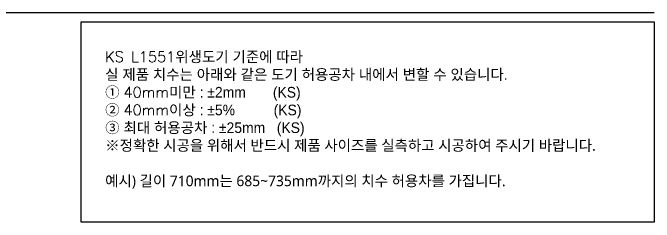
# Model space of a CAD drawing. Header units: millimetres. Extents: x 6575 to 9132, y 125 to 2418.
# Drawn here: x 7683 to 9132, y 1806 to 2279 of the extents above; entities that cross this region are included whole.
import ezdxf
from ezdxf.lldxf.tags import DXFTag

# ---------------------------------------------------------------- set-up
doc = ezdxf.new("R2010")
doc.units = ezdxf.units.MM
doc.header["$LTSCALE"] = 0.5
for name, color, linetype in [('2', 2, 'Continuous'), ('3', 3, 'Continuous'), ('6', 6, 'Continuous')]:
    doc.layers.add(name, color=color, linetype=linetype)
doc.styles.add('ROMANS', font='NanumGothic.ttf', dxfattribs={"height": 10.144927})
tags = doc.linetypes.add('DASHED', pattern=[0.75, 0.5, -0.25]).pattern_tags.tags
tags[6:7] = [DXFTag(74, 4), DXFTag(75, 0), DXFTag(340, '0'), DXFTag(46, 1.0), DXFTag(50, 0.0), DXFTag(44, 0.0), DXFTag(45, 0.0)]
tags[4:5] = [DXFTag(74, 4), DXFTag(75, 0), DXFTag(340, '0'), DXFTag(46, 1.0), DXFTag(50, 0.0), DXFTag(44, 0.0), DXFTag(45, 0.0)]

msp = doc.modelspace()

# ---------------------------------------------------------------- linework, layer by layer
at = {"layer": '3', "linetype": 'DASHED'}
msp.add_lwpolyline([(7837.8, 2258.2), (9131.7, 2258.2), (9131.7, 1806.4), (7837.8, 1806.4)], close=True, dxfattribs=at)
at = {"layer": '6'}
msp.add_line((9131.6, 2278.9), (6739.6, 2278.9), dxfattribs=at)

# ---------------------------------------------------------------- texts
at = {"layer": '2', "insert": (7891.7, 2037), "char_height": 24, "attachment_point": 4, "style": 'ROMANS'}
msp.add_mtext('{\\Fromans|c129;KS L1551\\fGulim|b0|i0|c129|p50;위생도기 기준에 따라 \\P실 제품 치수는 아래와 같은 도기 허용공차 내에서 변할 수 있습니다. \\Fromans|c129;\\P\\fGulim|b0|i0|c129|p50;① \\Fromans|c129;40mm\\fGulim|b0|i0|c129|p50;미만 : ±2mm       (KS)\\Fromans|c129; \\P\\fGulim|b0|i0|c129|p50;② \\Fromans|c129;40mm\\fGulim|b0|i0|c129|p50;이상 : ±5%          (KS)\\Fromans|c129;\\P\\fGulim|b0|i0|c129|p50;③ 최대 허용공차 : ±25mm   (KS)}\\P※정확한 시공을 위해서 반드시 제품 사이즈를 실측하고 시공하여 주시기 바랍니다.\\P\\P예시) 길이 710mm는 685~735mm까지의 치수 허용차를 가집니다.', dxfattribs=at)

doc.saveas('drawing.dxf')
